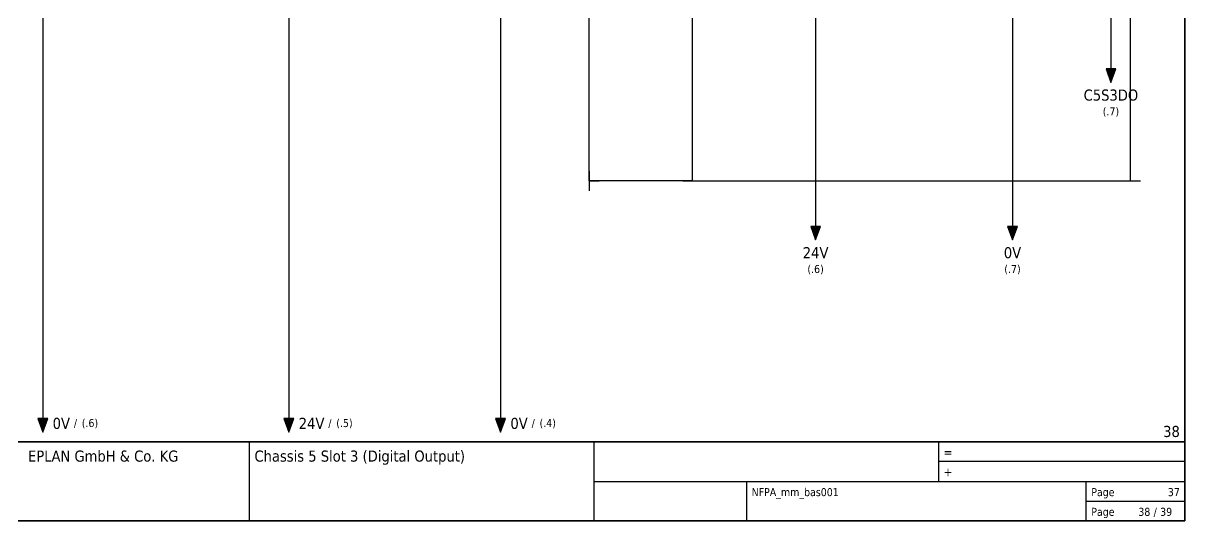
# Model space of a CAD drawing. Header units: millimetres. Extents: x 0 to 1792788, y -13 to 262234.
# Drawn here: x 184 to 420, y 0 to 101 of the extents above; entities that cross this region are included whole.
import ezdxf
from ezdxf.enums import TextEntityAlignment as Align

# ---------------------------------------------------------------- set-up
doc = ezdxf.new("R2010")
doc.units = ezdxf.units.MM
for name, color, linetype, lineweight in [('EPLAN201', 7, 'Continuous', 35), ('EPLAN311', 7, 'Continuous', 25), ('EPLAN317', 7, 'Continuous', 25), ('EPLAN403', 5, 'Continuous', 35), ('EPLAN442', 73, 'Continuous', 35), ('EPLAN451', 7, 'Continuous', 35), ('EPLAN452', 7, 'Continuous', 35), ('EPLAN453', 7, 'Continuous', 35)]:
    doc.layers.add(name, color=color, linetype=linetype, lineweight=lineweight)
doc.styles.add('Tahoma', font='')
doc.styles.get('Tahoma').set_extended_font_data('Tahoma')

# ---------------------------------------------------------------- blocks, each defined once
blk = doc.blocks.new('EPLFRAME')
at = {"layer": 'EPLAN201', "linetype": 'Continuous', "lineweight": 35, "ltscale": 4}
blk.add_line((0, 16), (420, 16), dxfattribs=at)
at = {"layer": 'EPLAN201', "linetype": 'Continuous', "lineweight": 25, "ltscale": 4}
for p, q in [((230, 0), (230, 16)), ((300, 0), (300, 16)), ((370, 16), (370, 8)), ((420, 12), (370, 12)), ((300, 8), (420, 8)), ((331, 0), (331, 8)), ((400, 0), (400, 8)), ((400, 4), (420, 4))]:
    blk.add_line(p, q, dxfattribs=at)
at = {"layer": 'EPLAN201', "linetype": 'Continuous', "lineweight": 35, "ltscale": 4}
blk.add_lwpolyline([(0, 0), (420, 0), (420, 297), (0, 297)], close=True, dxfattribs=at)
at = {"layer": 'EPLAN201', "color": 7, "style": 'Tahoma'}
for s, height, p in [('=', 1.81, (371, 13)), ('+', 1.81, (371, 9)), ('Page', 1.625, (401, 5)), ('Page', 1.625, (401, 1))]:
    blk.add_text(s, height=height, dxfattribs=at).set_placement(p)
blk.add_text('/', height=1.63, dxfattribs=at).set_placement((414, 1), align=Align.CENTER)
at = {"layer": 'EPLAN451', "color": 7, "style": 'Tahoma'}
for tag, p, height in [('14_10014', (101, 12), 2.26), ('14_10015', (185, 12), 2.26), ('14_10011', (101, 5), 2.26), ('14_10013', (332, 5), 1.63), ('14_10151', (73, 1), 1.63), ('14_10300', (415, 1), 1.63)]:
    blk.add_attdef(tag, p, '', height=height, dxfattribs=at)
blk.add_attdef('4_25020', text='', height=1.63, dxfattribs=at).set_placement((413, 1), align=Align.RIGHT)
at = {"layer": 'EPLAN452', "color": 7, "style": 'Tahoma'}
for tag, p, height in [('4_11041', (1, 17), 2.26), ('4_11071[1]', (1, 13), 1.63), ('4_11074[1]', (21, 13), 1.63), ('4_11070[1]', (41, 13), 1.63), ('4_11024', (73, 13), 1.63), ('4_11011', (231, 12), 2.26), ('4_11030', (301, 12), 2.26), ('4_20132_1001', (374, 13), 1.63), ('4_11071[2]', (1, 9), 1.63), ('4_11074[2]', (21, 9), 1.63), ('4_11070[2]', (41, 9), 1.63), ('4_11022', (73, 9), 1.63), ('4_20134_1001', (374, 9), 1.63), ('4_11071[3]', (1, 5), 1.63), ('4_11074[3]', (21, 5), 1.63), ('4_11070[3]', (41, 5), 1.63), ('4_11080', (73, 5), 1.63), ('4_11059', (301, 5), 1.63)]:
    blk.add_attdef(tag, p, '', height=height, dxfattribs=at)
for tag, height, p in [('4_11040', 2.26, (419, 17)), ('4_11000', 1.63, (419, 5)), ('4_11085', 1.63, (141, 1)), ('4_11086', 1.63, (183, 1))]:
    blk.add_attdef(tag, text='', height=height, dxfattribs=at).set_placement(p, align=Align.RIGHT)
at = {"layer": 'EPLAN453', "color": 7, "style": 'Tahoma'}
for tag, p in [('53_19005_1', (21, 293)), ('53_19005', (63, 293)), ('53_19005_8', (105, 293)), ('53_19005_6', (147, 293)), ('53_19005_7', (189, 293)), ('53_19005_9', (231, 293)), ('53_19005_3', (273, 293)), ('53_19005_2', (315, 293)), ('53_19005_4', (357, 293)), ('53_19005_5', (399, 293))]:
    blk.add_attdef(tag, text='', height=1.35, dxfattribs=at).set_placement(p, align=Align.BOTTOM_CENTER)
blk = doc.blocks.new('EPLSYM_LibrarySPECIAL_Symbol8_Variant3_Placement1')
at = {"layer": 'EPLAN311', "linetype": 'Continuous', "ltscale": 4}
blk.add_hatch(color=256, dxfattribs=at).paths.add_polyline_path([(-1, 0.75), (0, -2), (1, 0.75)], flags=0)
blk.add_line((0, 2), (0, 0.75), dxfattribs=at)
blk.add_lwpolyline([(-1, 0.75), (0, -2), (1, 0.75)], close=True, dxfattribs=at)
at = {"layer": 'EPLAN403', "color": 5, "style": 'Tahoma'}
blk.add_attdef('70_20010', text='', height=2.2575, dxfattribs=at).set_placement((0, -3.4515), align=Align.TOP_CENTER)
at = {"layer": 'EPLAN442', "color": 73, "style": 'Tahoma'}
blk.add_attdef('70_24300', text='', height=1.6254, dxfattribs=at).set_placement((0, -7.07508), align=Align.TOP_CENTER)

msp = doc.modelspace()

# ---------------------------------------------------------------- linework, layer by layer
at = {"layer": 'EPLAN311', "color": 7, "ltscale": 4}
msp.add_line((405, 141), (405, 91), dxfattribs=at)
at = {"layer": 'EPLAN311', "ltscale": 4}
for p, q in [((345, 137), (345, 59)), ((385, 137), (385, 59)), ((188, 105), (188, 20)), ((238, 105), (238, 20)), ((281, 105), (281, 20))]:
    msp.add_line(p, q, dxfattribs=at)
at = {"layer": 'EPLAN317', "lineweight": 25, "ltscale": 4}
for p, q in [((320, 69), (320, 161)), ((409, 69), (409, 161)), ((299, 69), (299, 109)), ((299, 71), (299, 67)), ((320, 69), (320, 71)), ((409, 69), (409, 71)), ((320, 69), (299, 69)), ((299, 69), (301, 69)), ((318, 69), (322, 69)), ((320, 69), (409, 69)), ((407, 69), (411, 69))]:
    msp.add_line(p, q, dxfattribs=at)

# ---------------------------------------------------------------- block references
ref = msp.add_blockref('EPLFRAME', (0, 0))
ref.add_attrib('14_10013', 'NFPA_mm_bas001', (332, 5), dxfattribs={"layer": 'EPLAN451', "color": 7, "height": 1.6254, "style": 'Tahoma'})
ref.add_attrib('4_11011', 'Chassis 5 Slot 3 (Digital Output)', (231, 12), dxfattribs={"layer": 'EPLAN452', "color": 7, "height": 2.2575, "style": 'Tahoma'})
ref.add_attrib('14_10300', '39', (415, 1), dxfattribs={"layer": 'EPLAN451', "color": 7, "height": 1.625, "style": 'Tahoma'})
ref.add_attrib('4_11040', '38', dxfattribs={"layer": 'EPLAN452', "color": 7, "height": 2.257, "style": 'Tahoma'}).set_placement((419, 17), align=Align.RIGHT)
ref.add_attrib('14_10015', 'EPLAN GmbH & Co. KG', (185, 12), dxfattribs={"layer": 'EPLAN451', "color": 7, "height": 2.2575, "style": 'Tahoma'})
ref.add_attrib('4_11000', '37', dxfattribs={"layer": 'EPLAN452', "color": 7, "height": 1.625, "style": 'Tahoma'}).set_placement((419, 5), align=Align.RIGHT)
ref.add_attrib('4_25020', '38', dxfattribs={"layer": 'EPLAN451', "color": 7, "height": 1.625, "style": 'Tahoma'}).set_placement((413, 1), align=Align.RIGHT)
for p, values in [((405, 91), {'70_20010': 'C5S3DO', '70_24300': '(.7)'}), ((345, 59), {'70_20010': '24V', '70_24300': '(.6)'}), ((385, 59), {'70_20010': '0V', '70_24300': '(.7)'})]:
    msp.add_blockref('EPLSYM_LibrarySPECIAL_Symbol8_Variant3_Placement1', p).add_auto_attribs(values)
ref = msp.add_blockref('EPLSYM_LibrarySPECIAL_Symbol8_Variant3_Placement1', (188, 20))
ref.add_attrib('70_20010', '0V', dxfattribs={"layer": 'EPLAN403', "color": 5, "height": 2.257, "style": 'Tahoma'}).set_placement((190, 19.77), align=Align.MIDDLE_LEFT)
ref.add_attrib('70_24350', '/', dxfattribs={"layer": 'EPLAN442', "color": 73, "height": 1.63, "style": 'Tahoma'}).set_placement((194.31, 19.84), align=Align.MIDDLE_LEFT)
ref.add_attrib('70_24300', '(.6)', dxfattribs={"layer": 'EPLAN442', "color": 73, "height": 1.625, "style": 'Tahoma'}).set_placement((195.92, 19.84), align=Align.MIDDLE_LEFT)
ref = msp.add_blockref('EPLSYM_LibrarySPECIAL_Symbol8_Variant3_Placement1', (238, 20))
ref.add_attrib('70_20010', '24V', dxfattribs={"layer": 'EPLAN403', "color": 5, "height": 2.257, "style": 'Tahoma'}).set_placement((240, 19.77), align=Align.MIDDLE_LEFT)
ref.add_attrib('70_24350', '/', dxfattribs={"layer": 'EPLAN442', "color": 73, "height": 1.63, "style": 'Tahoma'}).set_placement((246.01, 19.84), align=Align.MIDDLE_LEFT)
ref.add_attrib('70_24300', '(.5)', dxfattribs={"layer": 'EPLAN442', "color": 73, "height": 1.625, "style": 'Tahoma'}).set_placement((247.62, 19.84), align=Align.MIDDLE_LEFT)
ref = msp.add_blockref('EPLSYM_LibrarySPECIAL_Symbol8_Variant3_Placement1', (281, 20))
ref.add_attrib('70_20010', '0V', dxfattribs={"layer": 'EPLAN403', "color": 5, "height": 2.257, "style": 'Tahoma'}).set_placement((283, 19.77), align=Align.MIDDLE_LEFT)
ref.add_attrib('70_24350', '/', dxfattribs={"layer": 'EPLAN442', "color": 73, "height": 1.63, "style": 'Tahoma'}).set_placement((287.31, 19.84), align=Align.MIDDLE_LEFT)
ref.add_attrib('70_24300', '(.4)', dxfattribs={"layer": 'EPLAN442', "color": 73, "height": 1.625, "style": 'Tahoma'}).set_placement((288.92, 19.84), align=Align.MIDDLE_LEFT)

doc.saveas('drawing.dxf')
